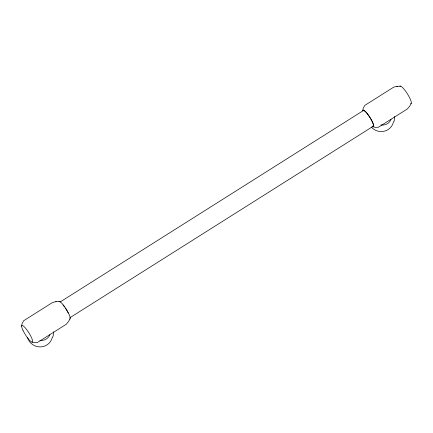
<?xml version="1.0" encoding="UTF-8"?>
<svg xmlns="http://www.w3.org/2000/svg" width="433" height="433" viewBox="0 0 433 433"><rect width="100%" height="100%" fill="white"/><g stroke="black" fill="none" stroke-linecap="round" stroke-linejoin="round"><path stroke-width="0.65" d="M21.65 326.114L22.061 323.673L23.636 320.756L52.637 302.45L55.738 301.709L59.375 301.449M52.777 337.004L53.329 335.12L53.519 331.851M393.911 121.662L394.463 119.779L394.652 116.509M70.119 318.715L68.517 321.535L66.233 324.301L37.238 342.606L33.882 342.665L31.95 342.092M411.253 103.368L409.656 106.193L407.366 108.959L378.372 127.259L375.016 127.324L373.084 126.75M60.122 301.985L363.374 110.556M69.913 317.719L373.165 126.29M400.509 86.107L396.872 86.367L393.77 87.109L364.77 105.414L363.195 108.331L362.784 110.772A9.786 1.981 57.7 0 1 370.507 118.279A9.786 1.981 57.7 0 1 372.034 126.182M396.872 86.367L397.299 86.34M55.738 301.709L56.16 301.682M363.157 110.772A9.272 1.878 57.7 0 1 370.388 118.285A9.272 1.878 57.7 0 1 372.385 126.138M62.974 304.978A9.272 1.878 57.7 0 1 64.587 307.062M65.399 308.236A9.272 1.878 57.7 0 1 66.687 310.282M66.931 310.699A9.272 1.878 57.7 0 1 68.219 313.108M52.371 337.096A12.876 12.508 25.8 0 1 40.296 346.92A12.876 12.508 25.8 0 1 27.485 337.459M399.903 86.367A10.3 2.084 57.7 0 1 407.513 94.031A10.3 2.084 57.7 0 1 410.646 103.633M391.026 119.378A9.272 9.006 25.8 0 1 381.045 124.964M49.892 334.72A9.272 9.006 25.8 0 1 39.912 340.306M59.007 301.471A10.3 2.084 57.7 0 1 66.801 310.06A10.3 2.084 57.7 0 1 69.513 318.975M393.505 121.754A12.876 12.508 25.8 0 1 384.401 131.183A12.876 12.508 25.8 0 1 371.53 127.307M22.954 330.303A9.786 1.981 57.7 0 0 32.302 342.07A9.786 1.981 57.7 0 0 26.142 328.923A9.786 1.981 57.7 0 0 22.954 330.303"/></g></svg>
